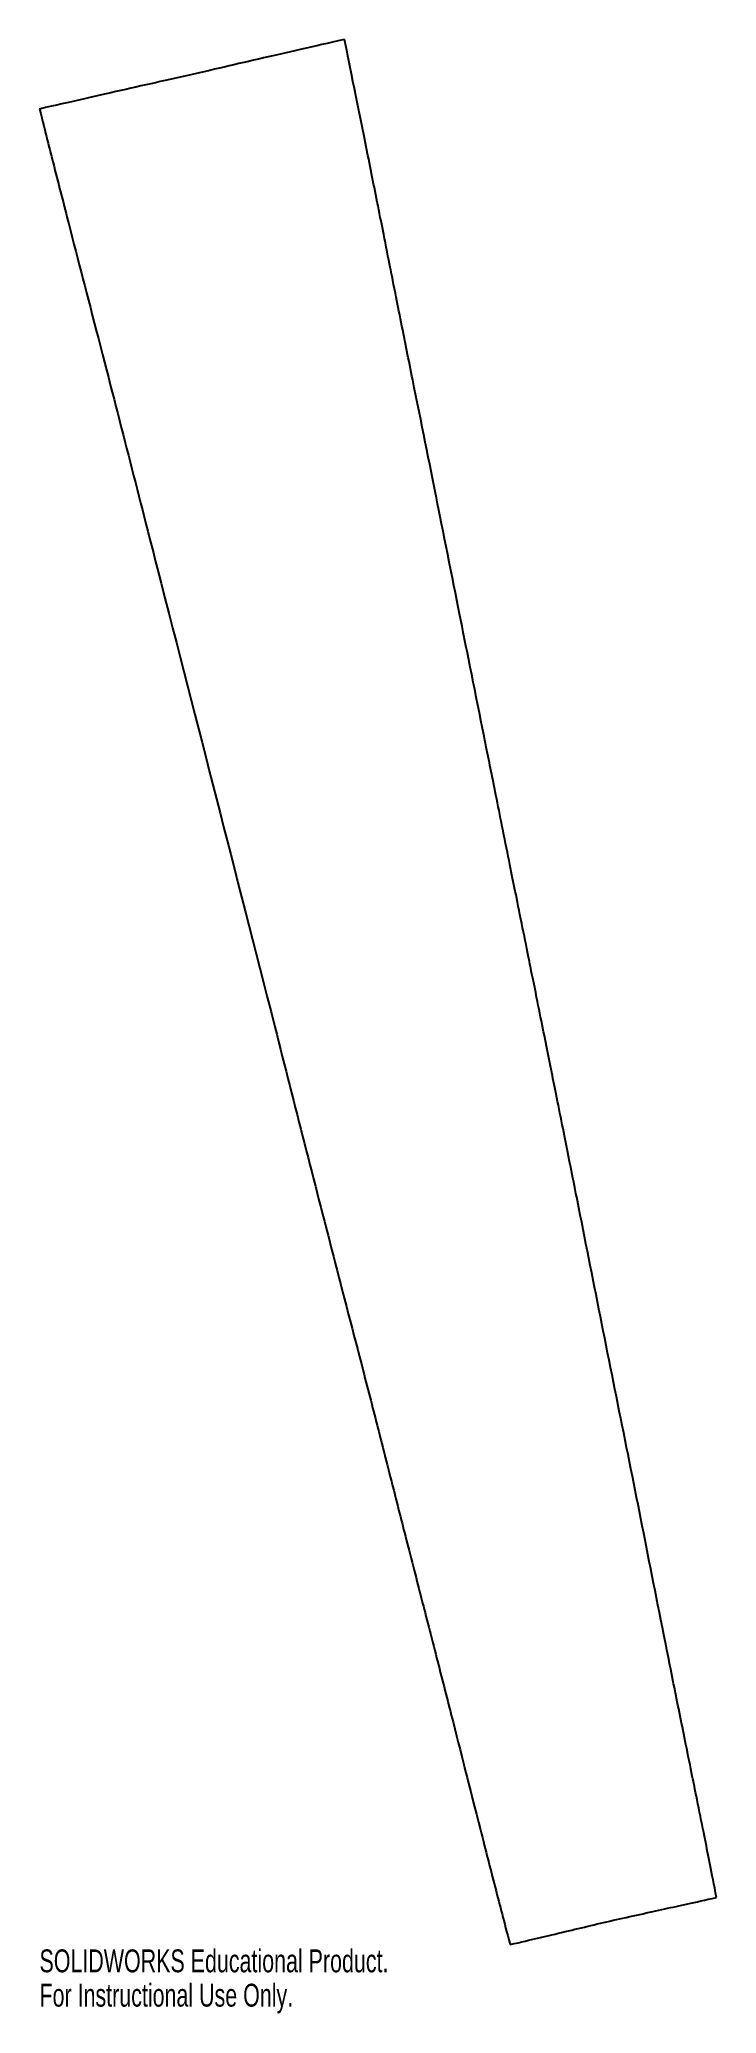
# Model space of a CAD drawing. Header units: millimetres. Extents: x -35 to 108, y -410 to 7.
import ezdxf

# ---------------------------------------------------------------- set-up
doc = ezdxf.new("R2010")
doc.units = ezdxf.units.MM
doc.styles.add('SLDTEXTSTYLE0', font='TXT', dxfattribs={"width": 0.7})

msp = doc.modelspace()

# ---------------------------------------------------------------- linework, layer by layer
at = {"color": 7, "linetype": 'Continuous', "lineweight": 25}
for points, knots in [([(29.55, 6.8), (22.39, 5.17), (18.9, 4.37), (8, 1.88), (2.2, 0.51), (-7.47, -1.7), (-12.99, -2.91), (-24.49, -5.53), (-27.68, -6.26), (-34.84, -7.89)], [0, 0, 0, 0, 0.25, 0.25, 0.5, 0.5, 0.75, 0.75, 1, 1, 1, 1]), ([(108.1, -385.7), (107.04, -380.24), (106.41, -377.02), (104.97, -369.83), (103.68, -363.44), (102.98, -360.02), (102.43, -357.28), (101.51, -352.78), (101.15, -350.98), (99.89, -344.75), (99.13, -340.98), (94.79, -319.28), (91.8, -303.91), (85.21, -271.21), (81.94, -254.64), (77.93, -234.46), (77, -229.79), (75.57, -222.66), (74.49, -217.27), (73.16, -210.65), (72.05, -205.1), (70.76, -198.68), (69.85, -194.2), (69.09, -190.41), (68.5, -187.49), (67.4, -181.99), (65.45, -172.35), (64.96, -169.89), (62.95, -159.93), (62.04, -155.39), (60.4, -147.22), (59.91, -144.78), (57.26, -131.59), (55.46, -122.61), (52.77, -109.09), (50.6, -98.18), (47.85, -84.46), (46.11, -75.81), (43.39, -62.28), (42.65, -58.58), (41.44, -52.5), (40.99, -50.24), (40.25, -46.54), (39.56, -43.08), (39.23, -41.43), (38.68, -38.64), (37.68, -33.61), (37.4, -32.22), (36.07, -25.52), (35.34, -21.88), (32.84, -9.41), (31.76, -4.1), (29.55, 6.8)], [0, 0, 0, 0, 0.03125, 0.03125, 0.0625, 0.0625, 0.078125, 0.078125, 0.09375, 0.09375, 0.125, 0.125, 0.25, 0.25, 0.375, 0.375, 0.40625, 0.40625, 0.4375, 0.4375, 0.46875, 0.484375, 0.484375, 0.5, 0.5, 0.53125, 0.53125, 0.5625, 0.5625, 0.59375, 0.59375, 0.625, 0.625, 0.6875, 0.6875, 0.75, 0.75, 0.8125, 0.8125, 0.84375, 0.84375, 0.859375, 0.859375, 0.875, 0.875, 0.890625, 0.890625, 0.90625, 0.90625, 0.9375, 0.9375, 1, 1, 1, 1]), ([(-34.84, -7.89), (-33.47, -13.28), (-32.82, -15.88), (-30.71, -24.16), (-29.66, -28.26), (-26.68, -39.89), (-24.77, -47.25), (-17.69, -74.6), (-14.38, -87.66), (-1.19, -139.17), (6.3, -168.21), (19.11, -218.55), (23.16, -234.49), (29.25, -258.13), (31.47, -266.63), (34.51, -278.39), (35.71, -283.05), (37.51, -290.12), (38.34, -293.38), (41.05, -304.04), (41.73, -306.69), (43.84, -314.97), (45.14, -320.01), (46.65, -325.88), (47.98, -331.07), (50.03, -339.05), (51.12, -343.3), (54.08, -354.93), (55.98, -362.45), (59.4, -375.91), (60.26, -379.28), (62.46, -387.81), (63.1, -390.27), (64.52, -395.65)], [0, 0, 0, 0, 0.03125, 0.03125, 0.0625, 0.0625, 0.125, 0.125, 0.25, 0.25, 0.5, 0.5, 0.625, 0.625, 0.6875, 0.6875, 0.71875, 0.71875, 0.75, 0.75, 0.78125, 0.78125, 0.8125, 0.8125, 0.84375, 0.84375, 0.875, 0.875, 0.9375, 0.9375, 0.96875, 0.96875, 1, 1, 1, 1]), ([(64.52, -395.65), (69.35, -394.51), (71.52, -394), (79.27, -392.18), (82.64, -391.35), (89.9, -389.69), (93.98, -388.83), (100.39, -387.4), (103.25, -386.77), (108.1, -385.7)], [0, 0, 0, 0, 0.25, 0.25, 0.5, 0.5, 0.75, 0.75, 1, 1, 1, 1])]:
    msp.add_open_spline(points, degree=3, knots=knots, dxfattribs=at)

# ---------------------------------------------------------------- texts
at = {"color": 7, "linetype": 'Continuous', "char_height": 4.8336, "attachment_point": 1, "style": 'SLDTEXTSTYLE0'}
for s, insert in [('SOLIDWORKS Educational Product.', (-34.84, -396.67)), ('For Instructional Use Only.', (-34.84, -403.92))]:
    msp.add_mtext(s, dxfattribs=dict(at, insert=insert))

doc.saveas('drawing.dxf')
